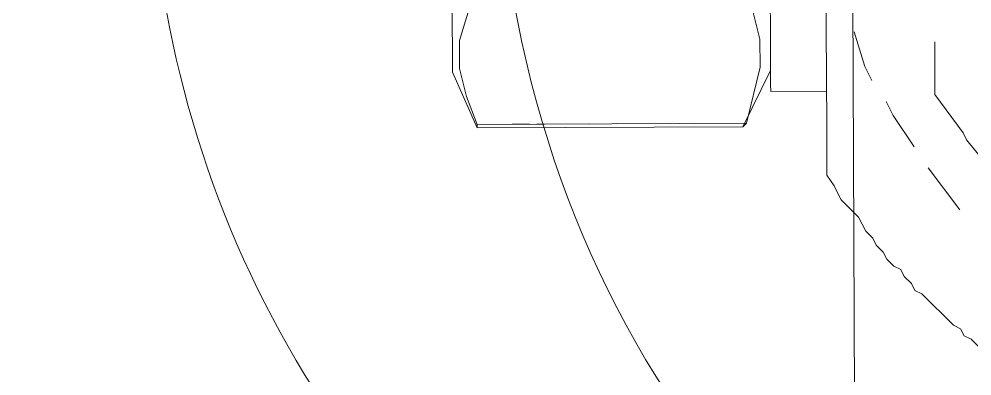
# Model space of a CAD drawing. Header units: millimetres. Extents: x 89051 to 218395, y -330386 to -125649.
# Drawn here: x 100671.91 to 100704.91, y -127040 to -127027.67 of the extents above; entities that cross this region are included whole.
import ezdxf

# ---------------------------------------------------------------- set-up
doc = ezdxf.new("R2010")
doc.units = ezdxf.units.MM
doc.header["$LTSCALE"] = 13
for name, pattern in [('1 实线', [0]), ('ACAD_ISO04W100', [30, 24, -3, 0, -3]), ('CENTER', [50.8, 31.75, -6.35, 6.35, -6.35])]:
    doc.linetypes.add(name, pattern=pattern)
doc.layers.get('0').update_dxf_attribs({"color": 1, "linetype": 'CENTER'})
doc.layers.add('C00-00-00', color=7, linetype='Continuous')
doc.layers.add('标注、文本', color=3, linetype='Continuous', lineweight=25)

msp = doc.modelspace()

# ---------------------------------------------------------------- linework, layer by layer
at = {"color": 7, "linetype": '1 实线', "lineweight": 0, "extrusion": (0, 0, -1)}
for centre, major_axis, ratio, start_param, end_param in [((100704.687, -127020.581), (-0.209, 45.982), 0.866025, 2.304713, 7.120065), ((100700.754, -127020.599), (-0.209, 45.982), 0.866025, 3.141593, 6.283185), ((100719.918, -127020.512), (0.157, -34.608), 0.908418, 5.225125, 10.48821), ((100707.833, -127020.567), (0.157, -34.608), 0.908418, 6.283185, 9.424778)]:
    msp.add_ellipse(centre, major_axis=major_axis, ratio=ratio, start_param=start_param, end_param=end_param, dxfattribs=at)
at = {"layer": 'C00-00-00', "lineweight": 15}
for points in [[(100697.851, -127011.053), (100697.853, -127011.416), (100697.855, -127011.9), (100697.858, -127012.505), (100697.861, -127013.352), (100697.866, -127014.32), (100697.871, -127015.409), (100697.876, -127016.619), (100697.882, -127017.95), (100697.888, -127019.281), (100697.894, -127020.612), (100697.901, -127022.064), (100697.907, -127023.395), (100697.913, -127024.726), (100697.919, -127025.937), (100697.924, -127027.026), (100697.928, -127027.994), (100697.931, -127028.72), (100697.935, -127029.446), (100697.937, -127029.93), (100697.938, -127030.172)], [(100686.923, -127029.496), (100686.922, -127029.375), (100686.921, -127029.133), (100686.919, -127028.649), (100686.916, -127027.923), (100686.913, -127027.197), (100686.908, -127026.229), (100686.903, -127025.14), (100686.898, -127023.929), (100686.892, -127022.598), (100686.886, -127021.267), (100686.88, -127020.057), (100686.874, -127018.726), (100686.868, -127017.395), (100686.863, -127016.185), (100686.858, -127015.096), (100686.853, -127014.128), (100686.85, -127013.402), (100686.847, -127012.676), (100686.844, -127012.192), (100686.843, -127011.95), (100686.843, -127011.829)], [(100699.853, -127025.444), (100699.863, -127027.743), (100699.873, -127029.921), (100699.878, -127031.131), (100699.883, -127032.22), (100699.886, -127032.704), (100699.887, -127033.067)], [(100687.756, -127026.467), (100687.16, -127028.406), (100687.164, -127029.374), (100687.411, -127030.341), (100687.778, -127031.307)], [(100697.096, -127031.265), (100697.571, -127029.326), (100697.567, -127028.358), (100697.32, -127027.391), (100697.074, -127026.424)], [(100700.833, -127028.101), (100701.201, -127029.31)], [(100703.626, -127030.267), (100703.617, -127028.452)], [(100701.201, -127029.31), (100701.445, -127029.793)], [(100687.779, -127031.428), (100686.923, -127029.496)], [(100697.935, -127029.446), (100696.975, -127031.386)], [(100699.874, -127030.163), (100697.938, -127030.172)], [(100704.6, -127031.594), (100703.626, -127030.267)], [(100701.933, -127030.517), (100702.177, -127031)], [(100702.177, -127031), (100702.908, -127032.085)], [(100697.096, -127031.265), (100687.778, -127031.307)], [(100688.988, -127031.302), (100687.778, -127031.307)], [(100687.778, -127031.307), (100687.779, -127031.428)], [(100689.593, -127031.299), (100688.988, -127031.302)], [(100691.65, -127031.289), (100689.835, -127031.298)], [(100694.434, -127031.277), (100692.619, -127031.285)], [(100697.096, -127031.265), (100695.281, -127031.273)], [(100696.975, -127031.386), (100697.096, -127031.265)], [(100696.975, -127031.386), (100687.779, -127031.428)], [(100704.722, -127031.835), (100704.6, -127031.594)], [(100705.695, -127033.041), (100704.722, -127031.835)], [(100703.395, -127032.809), (100704.491, -127034.256)], [(100699.887, -127033.067), (100700.131, -127033.429), (100700.253, -127033.671), (100700.375, -127033.912), (100700.618, -127034.153), (100700.74, -127034.273), (100700.983, -127034.514), (100701.105, -127034.756), (100701.227, -127034.997), (100701.47, -127035.238), (100701.592, -127035.48), (100701.835, -127035.72), (100701.957, -127035.962), (100702.201, -127036.203), (100702.443, -127036.323), (100702.565, -127036.564), (100702.808, -127036.805), (100702.93, -127037.047), (100703.173, -127037.166), (100703.416, -127037.407), (100703.659, -127037.648), (100703.781, -127037.769), (100704.024, -127038.01), (100704.267, -127038.251), (100704.51, -127038.371), (100704.632, -127038.612), (100704.874, -127038.732), (100705.117, -127038.973)]]:
    msp.add_lwpolyline(points, dxfattribs=at)
at = {"layer": '标注、文本', "color": 1, "linetype": 'ACAD_ISO04W100', "lineweight": 15}
msp.add_line((100701.024, -127079.988), (100700.484, -126961.21), dxfattribs=at)

doc.saveas('drawing.dxf')
